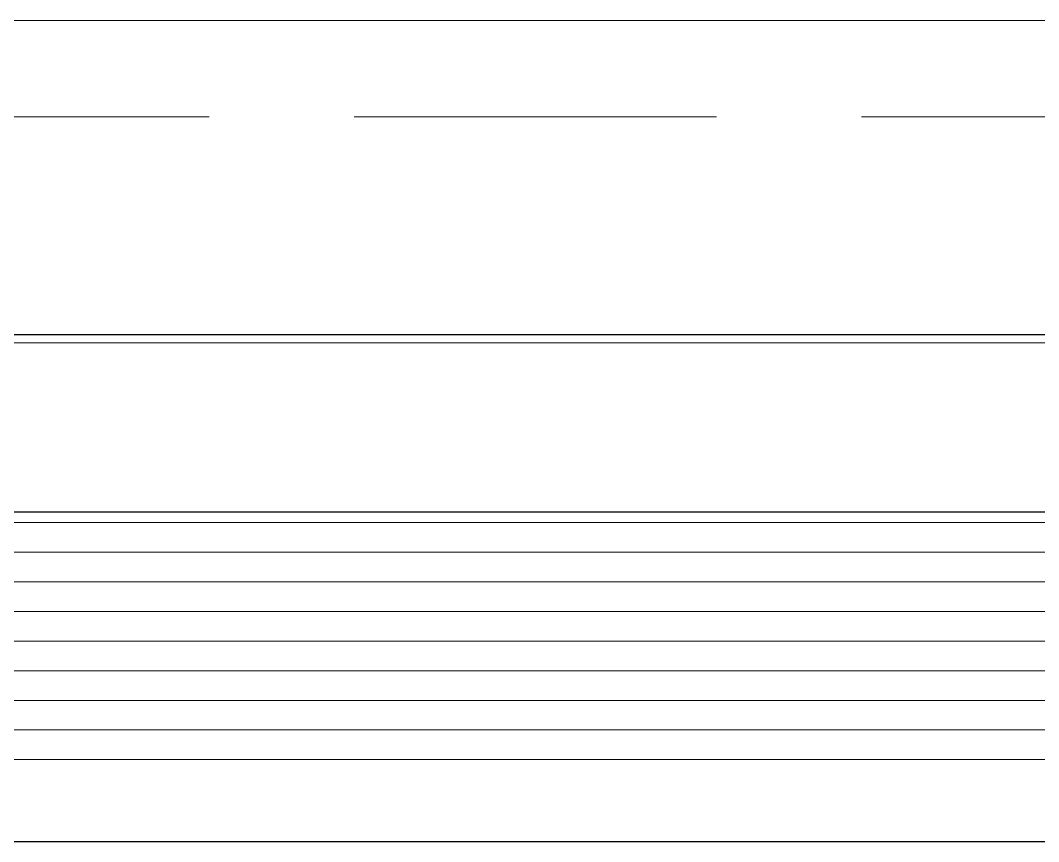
# Model space of a CAD drawing. Extents: x 27938 to 983267, y -209821 to 1628073.
# Drawn here: x 689386 to 690089, y -176235 to -175668 of the extents above; entities that cross this region are included whole.
import ezdxf

# ---------------------------------------------------------------- set-up
doc = ezdxf.new("R2010")
doc.units = 0
doc.header["$LTSCALE"] = 1000
doc.header["$MEASUREMENT"] = 0
doc.linetypes.add('DASH', pattern=[0.35, 0.25, -0.1])
for name, color, linetype, lineweight in [('平面-栏杆', 135, 'Continuous', 15), ('平面-看线', 45, 'Continuous', 15), ('平面-空调预留孔', 173, 'Continuous', 15)]:
    doc.layers.add(name, color=color, linetype=linetype, lineweight=lineweight)
doc.layers.add('看线', color=251, linetype='Continuous')

# ---------------------------------------------------------------- blocks, each defined once
blk = doc.blocks.new('gdgdgdrgdfsfs')
at = {"layer": '平面-空调预留孔'}
for p, q in [((703030.02, 763961.62), (701455.02, 763961.62)), ((703023.86, 763845.19), (701461.18, 763845.19)), ((703023.86, 763844.89), (701461.18, 763844.89)), ((703023.86, 763837.79), (701461.18, 763837.79)), ((703026.17, 763817.33), (701458.87, 763817.33)), ((703026.17, 763796.87), (701458.87, 763796.87)), ((703026.17, 763776.42), (701458.87, 763776.42)), ((703026.17, 763755.96), (701458.87, 763755.96)), ((703026.17, 763735.5), (701458.87, 763735.5)), ((703026.17, 763715.04), (701458.87, 763715.04)), ((703026.17, 763694.59), (701458.87, 763694.59)), ((703026.17, 763674.13), (701458.87, 763674.13))]:
    blk.add_line(p, q, dxfattribs=at)

msp = doc.modelspace()

# ---------------------------------------------------------------- linework, layer by layer
at = {"layer": '平面-栏杆'}
msp.add_lwpolyline([(690566.58, -175668.14), (686066.58, -175668.14)], dxfattribs=at)
at = {"layer": '平面-看线', "linetype": 'DASH'}
msp.add_lwpolyline([(690566.58, -175734.81), (686066.58, -175734.81)], dxfattribs=at)
at = {"layer": '看线', "color": 202, "ltscale": 0.5}
for points in [[(686066.59, -175884.81), (690566.58, -175884.82)], [(688566.58, -175884.82), (688566.58, -176234.82), (690566.58, -176234.82), (690566.58, -175884.82)]]:
    msp.add_lwpolyline(points, dxfattribs=at)

# ---------------------------------------------------------------- block references
at = {"layer": '平面-空调预留孔', "xscale": -1}
msp.add_blockref('gdgdgdrgdfsfs', (1391809.1, -939852.37), dxfattribs=at)

doc.saveas('drawing.dxf')
